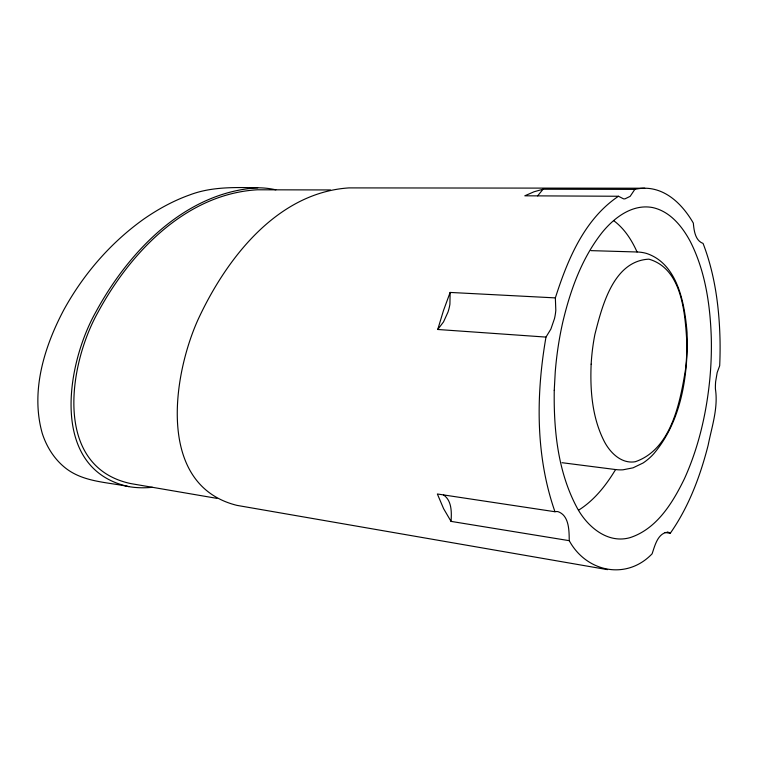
<?xml version="1.0" encoding="UTF-8"?>
<svg xmlns="http://www.w3.org/2000/svg" width="758" height="758" viewBox="0 0 758 758"><rect width="100%" height="100%" fill="white"/><g stroke="black" fill="none" stroke-linecap="round" stroke-linejoin="round"><path stroke-width="1.14" d="M569.239 540.672C569.106 530.714 569.286 515.506 557.945 511.622A6.794 5.439 2.9 0 0 554.96 511.735L437.357 493.989L443.61 508.684L451.038 521.381L569.239 540.672C586.322 572.138 626.506 580.59 652.098 553.814C654.836 545.864 657.679 533.158 667.722 532.201M451.038 521.381C451.683 512.361 451.901 500.555 443.487 494.917M665.031 532.476L670.261 533.272C688.795 506.894 700.221 476.214 708.161 445.164C711.819 426.65 718.357 407.889 715.41 388.93A138.183 93.784 12 0 1 715.647 381.577L717.182 372.538L719.683 365.754A806.124 521.324 -24.1 0 0 720.024 339.859C719.247 307.151 714.898 274.102 703.064 243.422C695.171 240.589 693.977 230.366 693.333 223.098C684.048 207.067 669.74 191.442 650.516 188.638A25.914 16.126 1.1 0 0 644.745 188.221A28.69 17.889 1.1 0 0 634.806 189.405L630.144 196.35L624.999 198.842A4.387 2.719 0.3 0 1 623.512 198.833L618.471 196.256C584.153 219.289 567.477 259.966 555.358 297.894L555.813 310.278A115.017 79.353 -5.6 0 1 554.486 318.616L550.895 329.057L545.978 337.092C535.944 394.814 535.432 455.88 554.96 511.726M545.978 337.092L437.745 329.484L443.506 310.467L450.138 292.436L555.358 297.894M634.797 189.386L543.088 189.235L537.621 195.877M615.581 469.543C606.087 485.31 594.319 500.346 578.525 510.21M437.745 329.484L443.515 321.923L447.997 312.069A94.968 64.724 -9.2 0 0 449.92 304.176L450.138 292.436M543.088 189.235L534.039 191.765L524.801 195.81L618.471 196.256M275.836 189.832A62.905 39.359 -12.4 0 0 257.711 187.785C184.999 192.106 128.415 251.751 95.65 312.343C65.918 365.166 49.422 469.429 128.775 486.617A74.578 53.06 -19.6 0 0 152.377 487.29M257.701 187.794C234.866 187.34 211.359 186.629 189.642 194.948C173.279 200.794 157.958 209.227 143.707 219.128C110.564 242.768 83.323 274.32 63.767 309.965C44.049 347.249 30.386 391.659 42.315 433.567C46.882 447.608 55.192 460.523 67.178 469.325C85.038 482.259 108.043 482.211 128.775 486.617M644.745 188.221L348.993 187.899C276.812 192.627 225.875 259.227 197.885 319.942C172.322 376.849 156.773 485.556 237.017 505.387L607.537 569.646M330.45 189.945L257.379 189.784C185.767 193.963 130.044 252.802 97.858 312.504C68.694 364.446 52.738 466.89 130.755 483.585L216.94 498.366M591.003 250.633L637.213 251.997A25.876 17.027 1.8 0 1 646.47 253.418C677.974 263.85 684.73 304.129 687.061 332.506C688.321 374.433 681.755 420.804 653.69 453.843A69.442 51.771 2.9 0 1 643.135 462.967L633.063 467.828L622.981 469.808A29.136 21.982 4.7 0 1 615.752 469.572L562.038 462.702M613.582 220.578C624.317 228.433 631.698 239.983 637.061 251.978M667.722 532.173A5.003 3.942 10.3 0 1 670.243 533.281M554.25 390.332C553.653 430.013 557.803 471.268 576.582 506.884C586.512 525.938 607.139 544.244 630.087 537.63C656.94 528.847 672.753 502.687 684.465 478.649C698.649 447.324 706.418 413.413 709.801 379.294A688.965 458.239 -21.6 0 0 711.298 338.115C710.237 305.114 705.414 271.355 690.349 241.603C682.266 226.443 670.063 211.245 652.401 207.512C632.324 203.836 614.274 217.622 602.288 232.308C581.765 258.222 570.414 290.049 562.843 321.885A1131.268 608.115 23.7 0 0 555.244 371.979L554.25 390.332M591.155 364.181C590.008 390.512 592.188 418.065 604.477 441.829C610.37 452.943 621.569 464.048 635.213 461.745C671.171 449.532 680.068 402.706 685.459 369.79A414.399 290.598 -13.2 0 0 686.909 343.402C685.137 314.39 682.674 268.91 648.905 259.16C613.317 260.923 602.06 306.26 594.897 334.411A546.764 339.129 17.6 0 0 591.155 364.181"/></g></svg>
